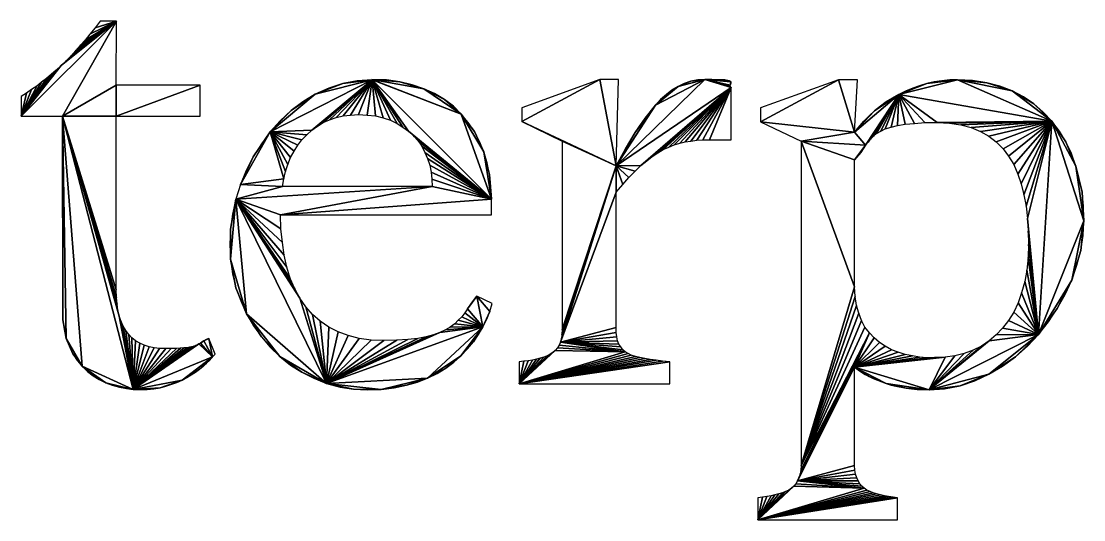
# Model space of a CAD drawing. Header units: millimetres. Extents: x 245 to 2830, y 44 to 1976.
# Drawn here: x 2603.7 to 2725.7, y 63.3 to 120.5 of the extents above; entities that cross this region are included whole.
import ezdxf

# ---------------------------------------------------------------- set-up
doc = ezdxf.new("R2010")
doc.units = ezdxf.units.MM
doc.layers.add('FloorPlan-page-1', color=7, linetype='Continuous')

msp = doc.modelspace()

# ---------------------------------------------------------------- linework, layer by layer
at = {"layer": 'FloorPlan-page-1', "color": 7, "true_color": 0x000000}
for points in [[(2614.65, 120.54, -0.05), (2608.3, 115.45, -0.05), (2603.73, 109.63, -0.05)], [(2614.65, 120.54, -0.05), (2603.73, 109.63, -0.05), (2608.46, 109.63, -0.05)], [(2614.65, 120.54, -0.05), (2608.85, 115.97, -0.05), (2608.3, 115.45, -0.05)], [(2614.65, 120.54, -0.05), (2608.46, 109.63, -0.05), (2614.61, 113.18, -0.05)], [(2614.65, 120.54, -0.05), (2609.41, 116.52, -0.05), (2608.85, 115.97, -0.05)], [(2614.65, 120.54, -0.05), (2609.96, 117.13, -0.05), (2609.41, 116.52, -0.05)], [(2614.65, 120.54, -0.05), (2610.51, 117.74, -0.05), (2609.96, 117.13, -0.05)], [(2614.65, 120.54, -0.05), (2611.06, 118.38, -0.05), (2610.51, 117.74, -0.05)], [(2614.65, 120.54, -0.05), (2611.62, 119.07, -0.05), (2611.06, 118.38, -0.05)], [(2614.65, 120.54, -0.05), (2612.21, 119.79, -0.05), (2611.62, 119.07, -0.05)], [(2614.65, 120.54, -0.05), (2612.8, 120.54, -0.05), (2612.21, 119.79, -0.05)], [(2608.3, 115.45, -0.05), (2607.75, 114.92, -0.05), (2603.73, 109.63, -0.05)], [(2607.75, 114.92, -0.05), (2607.2, 114.45, -0.05), (2603.73, 109.63, -0.05)], [(2607.2, 114.45, -0.05), (2606.61, 113.98, -0.05), (2603.73, 109.63, -0.05)], [(2606.61, 113.98, -0.05), (2606.05, 113.54, -0.05), (2603.73, 109.63, -0.05)], [(2606.05, 113.54, -0.05), (2605.5, 113.09, -0.05), (2603.73, 109.63, -0.05)], [(2644.04, 113.81, -0.05), (2637.49, 112.15, -0.05), (2632.32, 107.84, -0.05)], [(2644.04, 113.81, -0.05), (2632.32, 107.84, -0.05), (2637.1, 108.03, -0.05)], [(2644.04, 113.81, -0.05), (2637.1, 108.03, -0.05), (2637.73, 108.47, -0.05)], [(2644.04, 113.81, -0.05), (2640.65, 113.37, -0.05), (2637.49, 112.15, -0.05)], [(2644.04, 113.81, -0.05), (2637.73, 108.47, -0.05), (2638.4, 108.89, -0.05)], [(2644.04, 113.81, -0.05), (2638.4, 108.89, -0.05), (2639.11, 109.22, -0.05)], [(2644.04, 113.81, -0.05), (2639.11, 109.22, -0.05), (2639.9, 109.47, -0.05)], [(2644.04, 113.81, -0.05), (2639.9, 109.47, -0.05), (2640.69, 109.66, -0.05)], [(2644.04, 113.81, -0.05), (2642.3, 113.7, -0.05), (2640.65, 113.37, -0.05)], [(2644.04, 113.81, -0.05), (2640.69, 109.66, -0.05), (2641.55, 109.77, -0.05)], [(2644.04, 113.81, -0.05), (2641.55, 109.77, -0.05), (2642.46, 109.83, -0.05)], [(2644.04, 113.81, -0.05), (2642.46, 109.83, -0.05), (2643.45, 109.77, -0.05)], [(2644.04, 113.81, -0.05), (2643.45, 109.77, -0.05), (2644.4, 109.66, -0.05)], [(2647.2, 113.56, -0.05), (2645.66, 113.79, -0.05), (2644, 113.84, -0.05)], [(2649.96, 112.79, -0.05), (2647.2, 113.56, -0.05), (2644, 113.84, -0.05)], [(2654.26, 109.88, -0.05), (2649.96, 112.79, -0.05), (2644, 113.84, -0.05)], [(2654.26, 109.88, -0.05), (2644, 113.84, -0.05), (2644.04, 113.81, -0.05)], [(2657.73, 100.12, -0.05), (2654.26, 109.88, -0.05), (2644.04, 113.81, -0.05)], [(2644.04, 113.81, -0.05), (2644.4, 109.66, -0.05), (2645.3, 109.44, -0.05)], [(2644.04, 113.81, -0.05), (2645.3, 109.44, -0.05), (2646.13, 109.16, -0.05)], [(2644.04, 113.81, -0.05), (2646.13, 109.16, -0.05), (2646.88, 108.8, -0.05)], [(2644.04, 113.81, -0.05), (2646.88, 108.8, -0.05), (2647.55, 108.39, -0.05)], [(2644.04, 113.81, -0.05), (2647.55, 108.39, -0.05), (2648.18, 107.92, -0.05)], [(2657.73, 100.12, -0.05), (2644.04, 113.81, -0.05), (2648.18, 107.92, -0.05)], [(2649.96, 112.79, -0.05), (2648.62, 113.23, -0.05), (2647.2, 113.56, -0.05)], [(2670.15, 113.84, -0.05), (2661.2, 110.6, -0.05), (2661.2, 109.03, -0.05)], [(2672.05, 103.93, -0.05), (2670.15, 113.84, -0.05), (2661.2, 109.03, -0.05)], [(2672.05, 103.93, -0.05), (2672.32, 113.84, -0.05), (2670.15, 113.84, -0.05)], [(2682.22, 113.84, -0.05), (2676.54, 110.91, -0.05), (2672.05, 103.93, -0.05)], [(2685.26, 112.93, -0.05), (2682.22, 113.84, -0.05), (2672.05, 103.93, -0.05)], [(2682.22, 113.84, -0.05), (2679.15, 113.04, -0.05), (2676.54, 110.91, -0.05)], [(2682.22, 113.84, -0.05), (2680.61, 113.65, -0.05), (2679.15, 113.04, -0.05)], [(2680.61, 113.65, -0.05), (2679.86, 113.4, -0.05), (2679.15, 113.04, -0.05)], [(2682.22, 113.84, -0.05), (2681.4, 113.79, -0.05), (2680.61, 113.65, -0.05)], [(2683.64, 113.81, -0.05), (2683.01, 113.84, -0.05), (2682.22, 113.84, -0.05)], [(2684.51, 113.79, -0.05), (2683.64, 113.81, -0.05), (2682.22, 113.84, -0.05)], [(2685.22, 113.59, -0.05), (2684.51, 113.79, -0.05), (2682.22, 113.84, -0.05)], [(2685.14, 113.2, -0.05), (2685.22, 113.59, -0.05), (2682.22, 113.84, -0.05)], [(2685.14, 113.12, -0.05), (2685.14, 113.2, -0.05), (2682.22, 113.84, -0.05)], [(2685.18, 113.01, -0.05), (2685.14, 113.12, -0.05), (2682.22, 113.84, -0.05)], [(2685.26, 112.93, -0.05), (2685.18, 113.01, -0.05), (2682.22, 113.84, -0.05)], [(2684.51, 113.79, -0.05), (2684.16, 113.81, -0.05), (2683.64, 113.81, -0.05)], [(2685.02, 113.7, -0.05), (2684.83, 113.73, -0.05), (2684.51, 113.79, -0.05)], [(2685.22, 113.59, -0.05), (2685.02, 113.7, -0.05), (2684.51, 113.79, -0.05)], [(2685.22, 113.59, -0.05), (2685.14, 113.65, -0.05), (2685.02, 113.7, -0.05)], [(2685.14, 113.2, -0.05), (2685.18, 113.29, -0.05), (2685.22, 113.59, -0.05)], [(2685.18, 113.29, -0.05), (2685.22, 113.45, -0.05), (2685.22, 113.59, -0.05)], [(2685.22, 113.45, -0.05), (2685.22, 113.51, -0.05), (2685.22, 113.59, -0.05)], [(2697.57, 113.81, -0.05), (2688.61, 110.58, -0.05), (2688.61, 109, -0.05)], [(2699.42, 107.78, -0.05), (2697.57, 113.81, -0.05), (2688.61, 109, -0.05)], [(2699.42, 107.78, -0.05), (2699.74, 113.81, -0.05), (2697.57, 113.81, -0.05)], [(2711.22, 113.81, -0.05), (2707.71, 113.37, -0.05), (2704.51, 112.13, -0.05)], [(2722.06, 109.05, -0.05), (2711.22, 113.81, -0.05), (2704.51, 112.13, -0.05)], [(2711.22, 113.81, -0.05), (2709.44, 113.7, -0.05), (2707.71, 113.37, -0.05)], [(2709.44, 113.7, -0.05), (2708.57, 113.56, -0.05), (2707.71, 113.37, -0.05)], [(2711.22, 113.81, -0.05), (2710.35, 113.79, -0.05), (2709.44, 113.7, -0.05)], [(2714.61, 113.48, -0.05), (2712.95, 113.73, -0.05), (2711.22, 113.81, -0.05)], [(2717.53, 112.54, -0.05), (2714.61, 113.48, -0.05), (2711.22, 113.81, -0.05)], [(2722.06, 109.05, -0.05), (2717.53, 112.54, -0.05), (2711.22, 113.81, -0.05)], [(2717.53, 112.54, -0.05), (2716.11, 113.09, -0.05), (2714.61, 113.48, -0.05)], [(2605.5, 113.09, -0.05), (2604.91, 112.68, -0.05), (2603.73, 109.63, -0.05)], [(2604.91, 112.68, -0.05), (2604.32, 112.26, -0.05), (2603.73, 109.63, -0.05)], [(2604.32, 112.26, -0.05), (2603.73, 111.88, -0.05), (2603.73, 109.63, -0.05)], [(2608.46, 109.63, -0.05), (2614.61, 109.63, -0.05), (2614.61, 113.18, -0.05)], [(2614.61, 109.63, -0.05), (2624.28, 109.63, -0.05), (2624.28, 113.18, -0.05)], [(2614.61, 109.63, -0.05), (2624.28, 113.18, -0.05), (2614.61, 113.18, -0.05)], [(2640.65, 113.37, -0.05), (2639.03, 112.84, -0.05), (2637.49, 112.15, -0.05)], [(2652.32, 111.54, -0.05), (2651.18, 112.24, -0.05), (2649.96, 112.79, -0.05)], [(2654.26, 109.88, -0.05), (2652.32, 111.54, -0.05), (2649.96, 112.79, -0.05)], [(2674.89, 103.96, -0.05), (2685.26, 112.93, -0.05), (2672.05, 103.93, -0.05)], [(2674.89, 103.96, -0.05), (2675.56, 104.52, -0.05), (2685.26, 112.93, -0.05)], [(2675.56, 104.52, -0.05), (2676.19, 105.01, -0.05), (2685.26, 112.93, -0.05)], [(2676.19, 105.01, -0.05), (2676.82, 105.43, -0.05), (2685.26, 112.93, -0.05)], [(2679.15, 113.04, -0.05), (2677.81, 112.13, -0.05), (2676.54, 110.91, -0.05)], [(2676.82, 105.43, -0.05), (2677.45, 105.79, -0.05), (2685.26, 112.93, -0.05)], [(2677.45, 105.79, -0.05), (2678.08, 106.09, -0.05), (2685.26, 112.93, -0.05)], [(2679.15, 113.04, -0.05), (2678.44, 112.62, -0.05), (2677.81, 112.13, -0.05)], [(2678.08, 106.09, -0.05), (2678.71, 106.34, -0.05), (2685.26, 112.93, -0.05)], [(2678.71, 106.34, -0.05), (2679.34, 106.54, -0.05), (2685.26, 112.93, -0.05)], [(2679.34, 106.54, -0.05), (2679.98, 106.67, -0.05), (2685.26, 112.93, -0.05)], [(2679.98, 106.67, -0.05), (2680.61, 106.78, -0.05), (2685.26, 112.93, -0.05)], [(2680.61, 106.78, -0.05), (2681.32, 106.87, -0.05), (2685.26, 112.93, -0.05)], [(2681.32, 106.87, -0.05), (2681.99, 106.9, -0.05), (2685.26, 112.93, -0.05)], [(2681.99, 106.9, -0.05), (2682.74, 106.92, -0.05), (2685.26, 112.93, -0.05)], [(2682.74, 106.92, -0.05), (2685.26, 106.92, -0.05), (2685.26, 112.93, -0.05)], [(2685.18, 113.29, -0.05), (2685.22, 113.37, -0.05), (2685.22, 113.45, -0.05)], [(2707.71, 113.37, -0.05), (2706.09, 112.84, -0.05), (2704.51, 112.13, -0.05)], [(2706.09, 112.84, -0.05), (2705.26, 112.51, -0.05), (2704.51, 112.13, -0.05)], [(2707.71, 113.37, -0.05), (2706.88, 113.12, -0.05), (2706.09, 112.84, -0.05)], [(2720.01, 111.05, -0.05), (2718.83, 111.85, -0.05), (2717.53, 112.54, -0.05)], [(2722.06, 109.05, -0.05), (2720.01, 111.05, -0.05), (2717.53, 112.54, -0.05)], [(2637.49, 112.15, -0.05), (2634.73, 110.27, -0.05), (2632.32, 107.84, -0.05)], [(2637.49, 112.15, -0.05), (2636.07, 111.3, -0.05), (2634.73, 110.27, -0.05)], [(2654.26, 109.88, -0.05), (2653.35, 110.77, -0.05), (2652.32, 111.54, -0.05)], [(2677.81, 112.13, -0.05), (2677.14, 111.54, -0.05), (2676.54, 110.91, -0.05)], [(2704.51, 112.13, -0.05), (2701.71, 110.24, -0.05), (2699.42, 107.78, -0.05)], [(2704.51, 112.13, -0.05), (2699.42, 107.78, -0.05), (2700.68, 106.29, -0.05)], [(2704.51, 112.13, -0.05), (2700.68, 106.29, -0.05), (2700.96, 106.65, -0.05)], [(2704.51, 112.13, -0.05), (2700.96, 106.65, -0.05), (2701.24, 107.01, -0.05)], [(2704.51, 112.13, -0.05), (2701.24, 107.01, -0.05), (2701.59, 107.34, -0.05)], [(2704.51, 112.13, -0.05), (2701.59, 107.34, -0.05), (2701.95, 107.64, -0.05)], [(2704.51, 112.13, -0.05), (2703.05, 111.27, -0.05), (2701.71, 110.24, -0.05)], [(2703.05, 111.27, -0.05), (2702.38, 110.77, -0.05), (2701.71, 110.24, -0.05)], [(2704.51, 112.13, -0.05), (2701.95, 107.64, -0.05), (2702.42, 107.92, -0.05)], [(2704.51, 112.13, -0.05), (2702.42, 107.92, -0.05), (2702.93, 108.17, -0.05)], [(2704.51, 112.13, -0.05), (2702.93, 108.17, -0.05), (2703.6, 108.39, -0.05)], [(2704.51, 112.13, -0.05), (2703.76, 111.71, -0.05), (2703.05, 111.27, -0.05)], [(2704.51, 112.13, -0.05), (2703.6, 108.39, -0.05), (2704.35, 108.56, -0.05)], [(2704.51, 112.13, -0.05), (2704.35, 108.56, -0.05), (2705.22, 108.72, -0.05)], [(2704.51, 112.13, -0.05), (2705.22, 108.72, -0.05), (2706.29, 108.8, -0.05)], [(2704.51, 112.13, -0.05), (2706.29, 108.8, -0.05), (2707.47, 108.89, -0.05)], [(2704.51, 112.13, -0.05), (2707.47, 108.89, -0.05), (2708.89, 108.92, -0.05)], [(2722.06, 109.05, -0.05), (2704.51, 112.13, -0.05), (2708.89, 108.92, -0.05)], [(2722.06, 109.05, -0.05), (2721.08, 110.11, -0.05), (2720.01, 111.05, -0.05)], [(2634.73, 110.27, -0.05), (2633.47, 109.11, -0.05), (2632.32, 107.84, -0.05)], [(2655.76, 107.86, -0.05), (2655.05, 108.92, -0.05), (2654.26, 109.88, -0.05)], [(2656.86, 105.54, -0.05), (2655.76, 107.86, -0.05), (2654.26, 109.88, -0.05)], [(2657.73, 100.12, -0.05), (2656.86, 105.54, -0.05), (2654.26, 109.88, -0.05)], [(2676.54, 110.91, -0.05), (2674.22, 107.75, -0.05), (2672.05, 103.93, -0.05)], [(2676.54, 110.91, -0.05), (2675.36, 109.41, -0.05), (2674.22, 107.75, -0.05)], [(2676.54, 110.91, -0.05), (2675.95, 110.19, -0.05), (2675.36, 109.41, -0.05)], [(2701.71, 110.24, -0.05), (2700.49, 109.08, -0.05), (2699.42, 107.78, -0.05)], [(2701.71, 110.24, -0.05), (2701.08, 109.66, -0.05), (2700.49, 109.08, -0.05)], [(2608.46, 109.63, -0.05), (2608.46, 87.42, -0.05), (2608.5, 86.23, -0.05)], [(2608.46, 109.63, -0.05), (2608.5, 86.23, -0.05), (2608.89, 84.1, -0.05)], [(2608.46, 109.63, -0.05), (2608.89, 84.1, -0.05), (2610.71, 80.91, -0.05)], [(2608.46, 109.63, -0.05), (2610.71, 80.91, -0.05), (2616.59, 78.26, -0.05)], [(2608.46, 109.63, -0.05), (2616.59, 78.26, -0.05), (2614.97, 86.67, -0.05)], [(2608.46, 109.63, -0.05), (2614.97, 86.67, -0.05), (2614.81, 87.33, -0.05)], [(2608.46, 109.63, -0.05), (2614.81, 87.33, -0.05), (2614.73, 88.05, -0.05)], [(2608.46, 109.63, -0.05), (2614.73, 88.05, -0.05), (2614.65, 88.83, -0.05)], [(2608.46, 109.63, -0.05), (2614.65, 88.83, -0.05), (2614.61, 89.68, -0.05)], [(2608.46, 109.63, -0.05), (2614.61, 89.68, -0.05), (2614.61, 109.63, -0.05)], [(2672.05, 103.93, -0.05), (2661.2, 109.03, -0.05), (2665.85, 106.78, -0.05)], [(2675.36, 109.41, -0.05), (2674.77, 108.61, -0.05), (2674.22, 107.75, -0.05)], [(2699.42, 107.78, -0.05), (2688.61, 109, -0.05), (2693.27, 106.76, -0.05)], [(2700.49, 109.08, -0.05), (2699.93, 108.45, -0.05), (2699.42, 107.78, -0.05)], [(2722.06, 109.05, -0.05), (2708.89, 108.92, -0.05), (2710.31, 108.83, -0.05)], [(2722.06, 109.05, -0.05), (2710.31, 108.83, -0.05), (2711.61, 108.64, -0.05)], [(2722.06, 109.05, -0.05), (2711.61, 108.64, -0.05), (2712.79, 108.33, -0.05)], [(2722.06, 109.05, -0.05), (2712.79, 108.33, -0.05), (2713.86, 107.89, -0.05)], [(2722.06, 109.05, -0.05), (2713.86, 107.89, -0.05), (2714.85, 107.34, -0.05)], [(2722.06, 109.05, -0.05), (2714.85, 107.34, -0.05), (2715.67, 106.67, -0.05)], [(2722.06, 109.05, -0.05), (2715.67, 106.67, -0.05), (2716.46, 105.9, -0.05)], [(2722.06, 109.05, -0.05), (2716.46, 105.9, -0.05), (2717.09, 105.04, -0.05)], [(2722.06, 109.05, -0.05), (2717.09, 105.04, -0.05), (2717.69, 104.07, -0.05)], [(2722.06, 109.05, -0.05), (2717.69, 104.07, -0.05), (2718.16, 102.99, -0.05)], [(2722.06, 109.05, -0.05), (2718.16, 102.99, -0.05), (2718.55, 101.86, -0.05)], [(2722.06, 109.05, -0.05), (2718.55, 101.86, -0.05), (2718.87, 100.61, -0.05)], [(2722.06, 109.05, -0.05), (2718.87, 100.61, -0.05), (2719.11, 99.31, -0.05)], [(2722.06, 109.05, -0.05), (2719.11, 99.31, -0.05), (2719.26, 97.9, -0.05)], [(2720.53, 84.57, -0.05), (2722.06, 109.05, -0.05), (2719.26, 97.9, -0.05)], [(2720.53, 84.57, -0.05), (2725.73, 97.63, -0.05), (2722.06, 109.05, -0.05)], [(2723.68, 106.67, -0.05), (2722.93, 107.92, -0.05), (2722.06, 109.05, -0.05)], [(2724.83, 103.91, -0.05), (2723.68, 106.67, -0.05), (2722.06, 109.05, -0.05)], [(2725.73, 97.63, -0.05), (2724.83, 103.91, -0.05), (2722.06, 109.05, -0.05)], [(2632.32, 107.84, -0.05), (2630.35, 104.96, -0.05), (2628.89, 101.78, -0.05)], [(2632.32, 107.84, -0.05), (2628.89, 101.78, -0.05), (2633.86, 102.44, -0.05)], [(2632.32, 107.84, -0.05), (2631.3, 106.45, -0.05), (2630.35, 104.96, -0.05)], [(2632.32, 107.84, -0.05), (2636.51, 107.5, -0.05), (2637.1, 108.03, -0.05)], [(2632.32, 107.84, -0.05), (2633.86, 102.44, -0.05), (2634.06, 103.3, -0.05)], [(2632.32, 107.84, -0.05), (2634.06, 103.3, -0.05), (2634.34, 104.1, -0.05)], [(2632.32, 107.84, -0.05), (2634.34, 104.1, -0.05), (2634.65, 104.88, -0.05)], [(2632.32, 107.84, -0.05), (2634.65, 104.88, -0.05), (2635.05, 105.62, -0.05)], [(2632.32, 107.84, -0.05), (2635.05, 105.62, -0.05), (2635.48, 106.29, -0.05)], [(2632.32, 107.84, -0.05), (2635.48, 106.29, -0.05), (2635.95, 106.92, -0.05)], [(2632.32, 107.84, -0.05), (2635.95, 106.92, -0.05), (2636.51, 107.5, -0.05)], [(2657.73, 100.12, -0.05), (2648.18, 107.92, -0.05), (2648.77, 107.39, -0.05)], [(2657.73, 100.12, -0.05), (2648.77, 107.39, -0.05), (2649.29, 106.81, -0.05)], [(2656.86, 105.54, -0.05), (2656.35, 106.73, -0.05), (2655.76, 107.86, -0.05)], [(2674.22, 107.75, -0.05), (2673.11, 105.9, -0.05), (2672.05, 103.93, -0.05)], [(2674.22, 107.75, -0.05), (2673.66, 106.84, -0.05), (2673.11, 105.9, -0.05)], [(2699.42, 107.78, -0.05), (2693.27, 106.76, -0.05), (2700.68, 106.29, -0.05)], [(2657.73, 100.12, -0.05), (2649.29, 106.81, -0.05), (2649.72, 106.18, -0.05)], [(2657.73, 100.12, -0.05), (2649.72, 106.18, -0.05), (2650.08, 105.48, -0.05)], [(2672.05, 103.93, -0.05), (2665.85, 106.78, -0.05), (2665.85, 85.12, -0.05)], [(2693.27, 106.76, -0.05), (2693.27, 69.51, -0.05), (2699.42, 90.04, -0.05)], [(2693.27, 106.76, -0.05), (2699.42, 90.04, -0.05), (2699.42, 104.63, -0.05)], [(2693.27, 106.76, -0.05), (2699.42, 104.63, -0.05), (2700.68, 106.29, -0.05)], [(2699.42, 104.63, -0.05), (2700.13, 105.48, -0.05), (2700.68, 106.29, -0.05)], [(2700.13, 105.48, -0.05), (2700.41, 105.9, -0.05), (2700.68, 106.29, -0.05)], [(2724.83, 103.91, -0.05), (2724.31, 105.35, -0.05), (2723.68, 106.67, -0.05)], [(2630.35, 104.96, -0.05), (2629.56, 103.41, -0.05), (2628.89, 101.78, -0.05)], [(2657.73, 100.12, -0.05), (2650.08, 105.48, -0.05), (2650.39, 104.76, -0.05)], [(2657.49, 102.94, -0.05), (2657.21, 104.27, -0.05), (2656.86, 105.54, -0.05)], [(2657.73, 100.12, -0.05), (2657.49, 102.94, -0.05), (2656.86, 105.54, -0.05)], [(2673.11, 105.9, -0.05), (2672.6, 104.93, -0.05), (2672.05, 103.93, -0.05)], [(2699.42, 104.63, -0.05), (2699.78, 105.07, -0.05), (2700.13, 105.48, -0.05)], [(2657.73, 100.12, -0.05), (2650.39, 104.76, -0.05), (2650.63, 103.99, -0.05)], [(2657.73, 100.12, -0.05), (2650.63, 103.99, -0.05), (2650.79, 103.22, -0.05)], [(2672.05, 103.93, -0.05), (2665.77, 84.1, -0.05), (2665.66, 83.68, -0.05)], [(2672.05, 100.89, -0.05), (2672.05, 103.93, -0.05), (2665.66, 83.68, -0.05)], [(2672.05, 103.93, -0.05), (2665.81, 84.57, -0.05), (2665.77, 84.1, -0.05)], [(2672.05, 103.93, -0.05), (2665.85, 85.12, -0.05), (2665.81, 84.57, -0.05)], [(2674.22, 103.33, -0.05), (2674.89, 103.96, -0.05), (2672.05, 103.93, -0.05)], [(2673.51, 102.61, -0.05), (2674.22, 103.33, -0.05), (2672.05, 103.93, -0.05)], [(2672.8, 101.8, -0.05), (2673.51, 102.61, -0.05), (2672.05, 103.93, -0.05)], [(2672.05, 100.89, -0.05), (2672.8, 101.8, -0.05), (2672.05, 103.93, -0.05)], [(2725.54, 100.89, -0.05), (2725.22, 102.44, -0.05), (2724.83, 103.91, -0.05)], [(2725.73, 97.63, -0.05), (2725.54, 100.89, -0.05), (2724.83, 103.91, -0.05)], [(2657.73, 100.12, -0.05), (2650.79, 103.22, -0.05), (2650.86, 102.39, -0.05)], [(2657.73, 100.12, -0.05), (2657.65, 101.56, -0.05), (2657.49, 102.94, -0.05)], [(2628.89, 101.78, -0.05), (2628.38, 100.09, -0.05), (2633.71, 101.56, -0.05)], [(2650.9, 101.56, -0.05), (2633.71, 101.56, -0.05), (2628.38, 100.09, -0.05)], [(2650.9, 101.56, -0.05), (2628.38, 100.09, -0.05), (2633.51, 98.32, -0.05)], [(2628.89, 101.78, -0.05), (2633.71, 101.56, -0.05), (2633.86, 102.44, -0.05)], [(2650.9, 101.56, -0.05), (2633.51, 98.32, -0.05), (2657.73, 100.12, -0.05)], [(2657.73, 100.12, -0.05), (2650.86, 102.39, -0.05), (2650.9, 101.56, -0.05)], [(2628.38, 100.09, -0.05), (2627.99, 98.37, -0.05), (2627.75, 96.66, -0.05)], [(2628.38, 100.09, -0.05), (2627.75, 96.66, -0.05), (2627.75, 93.2, -0.05)], [(2628.38, 100.09, -0.05), (2627.75, 93.2, -0.05), (2629.6, 86.95, -0.05)], [(2628.38, 100.09, -0.05), (2629.6, 86.95, -0.05), (2638.79, 78.95, -0.05)], [(2628.38, 100.09, -0.05), (2638.79, 78.95, -0.05), (2635.72, 88.72, -0.05)], [(2628.38, 100.09, -0.05), (2635.72, 88.72, -0.05), (2635.13, 89.82, -0.05)], [(2628.38, 100.09, -0.05), (2635.13, 89.82, -0.05), (2634.61, 91.01, -0.05)], [(2628.38, 100.09, -0.05), (2634.61, 91.01, -0.05), (2634.22, 92.29, -0.05)], [(2628.38, 100.09, -0.05), (2634.22, 92.29, -0.05), (2633.9, 93.67, -0.05)], [(2628.38, 100.09, -0.05), (2633.9, 93.67, -0.05), (2633.71, 95.14, -0.05)], [(2628.38, 100.09, -0.05), (2633.71, 95.14, -0.05), (2633.55, 96.69, -0.05)], [(2628.38, 100.09, -0.05), (2633.55, 96.69, -0.05), (2633.51, 98.32, -0.05)], [(2633.51, 98.32, -0.05), (2657.73, 98.32, -0.05), (2657.73, 100.12, -0.05)], [(2672.05, 85.37, -0.05), (2672.05, 100.89, -0.05), (2665.66, 83.68, -0.05)], [(2725.73, 97.63, -0.05), (2725.69, 99.29, -0.05), (2725.54, 100.89, -0.05)], [(2720.53, 84.57, -0.05), (2719.26, 97.9, -0.05), (2719.34, 96.44, -0.05)], [(2720.53, 84.57, -0.05), (2724.35, 90.82, -0.05), (2725.73, 97.63, -0.05)], [(2724.35, 90.82, -0.05), (2725.38, 94.22, -0.05), (2725.73, 97.63, -0.05)], [(2725.38, 94.22, -0.05), (2725.65, 95.94, -0.05), (2725.73, 97.63, -0.05)], [(2627.75, 96.66, -0.05), (2627.67, 94.91, -0.05), (2627.75, 93.2, -0.05)], [(2720.53, 84.57, -0.05), (2719.34, 96.44, -0.05), (2719.38, 94.91, -0.05)], [(2720.53, 84.57, -0.05), (2719.38, 94.91, -0.05), (2719.34, 93.39, -0.05)], [(2724.35, 90.82, -0.05), (2724.94, 92.51, -0.05), (2725.38, 94.22, -0.05)], [(2627.75, 93.2, -0.05), (2627.99, 91.54, -0.05), (2628.38, 89.93, -0.05)], [(2627.75, 93.2, -0.05), (2628.38, 89.93, -0.05), (2629.6, 86.95, -0.05)], [(2720.53, 84.57, -0.05), (2719.34, 93.39, -0.05), (2719.18, 91.95, -0.05)], [(2720.53, 84.57, -0.05), (2719.18, 91.95, -0.05), (2718.95, 90.63, -0.05)], [(2720.53, 84.57, -0.05), (2718.95, 90.63, -0.05), (2718.59, 89.35, -0.05)], [(2720.53, 84.57, -0.05), (2722.69, 87.55, -0.05), (2724.35, 90.82, -0.05)], [(2722.69, 87.55, -0.05), (2723.6, 89.16, -0.05), (2724.35, 90.82, -0.05)], [(2628.38, 89.93, -0.05), (2628.93, 88.41, -0.05), (2629.6, 86.95, -0.05)], [(2699.5, 88.94, -0.05), (2699.42, 90.04, -0.05), (2693.27, 69.51, -0.05)], [(2720.53, 84.57, -0.05), (2718.59, 89.35, -0.05), (2718.2, 88.19, -0.05)], [(2638.79, 78.95, -0.05), (2636.39, 87.75, -0.05), (2635.72, 88.72, -0.05)], [(2656.03, 88.97, -0.05), (2655.32, 88, -0.05), (2654.97, 87.5, -0.05)], [(2656.74, 85.45, -0.05), (2656.03, 88.97, -0.05), (2654.97, 87.5, -0.05)], [(2656.03, 88.97, -0.05), (2655.64, 88.47, -0.05), (2655.32, 88, -0.05)], [(2657.53, 87.22, -0.05), (2657.81, 88.11, -0.05), (2656.03, 88.97, -0.05)], [(2656.74, 85.45, -0.05), (2657.53, 87.22, -0.05), (2656.03, 88.97, -0.05)], [(2699.62, 87.91, -0.05), (2699.5, 88.94, -0.05), (2693.27, 69.51, -0.05)], [(2699.9, 87, -0.05), (2699.62, 87.91, -0.05), (2693.27, 69.51, -0.05)], [(2720.53, 84.57, -0.05), (2718.2, 88.19, -0.05), (2717.69, 87.14, -0.05)], [(2616.59, 78.26, -0.05), (2615.21, 86.06, -0.05), (2614.97, 86.67, -0.05)], [(2629.6, 86.95, -0.05), (2630.39, 85.56, -0.05), (2631.3, 84.29, -0.05)], [(2629.6, 86.95, -0.05), (2631.3, 84.29, -0.05), (2633.43, 82.02, -0.05)], [(2629.6, 86.95, -0.05), (2633.43, 82.02, -0.05), (2638.79, 78.95, -0.05)], [(2638.79, 78.95, -0.05), (2637.18, 86.86, -0.05), (2636.39, 87.75, -0.05)], [(2638.79, 78.95, -0.05), (2638.04, 86.09, -0.05), (2637.18, 86.86, -0.05)], [(2656.74, 85.45, -0.05), (2654.65, 87.06, -0.05), (2654.3, 86.61, -0.05)], [(2656.74, 85.45, -0.05), (2654.97, 87.5, -0.05), (2654.65, 87.06, -0.05)], [(2656.74, 85.45, -0.05), (2657.18, 86.34, -0.05), (2657.53, 87.22, -0.05)], [(2700.21, 86.17, -0.05), (2699.9, 87, -0.05), (2693.27, 69.51, -0.05)], [(2720.53, 84.57, -0.05), (2717.69, 87.14, -0.05), (2717.09, 86.17, -0.05)], [(2720.53, 84.57, -0.05), (2721.67, 86.03, -0.05), (2722.69, 87.55, -0.05)], [(2608.5, 86.23, -0.05), (2608.66, 85.12, -0.05), (2608.89, 84.1, -0.05)], [(2616.59, 78.26, -0.05), (2615.44, 85.51, -0.05), (2615.21, 86.06, -0.05)], [(2616.59, 78.26, -0.05), (2615.72, 85.01, -0.05), (2615.44, 85.51, -0.05)], [(2638.79, 78.95, -0.05), (2639.03, 85.42, -0.05), (2638.04, 86.09, -0.05)], [(2638.79, 78.95, -0.05), (2650.39, 79.56, -0.05), (2656.74, 85.45, -0.05)], [(2638.79, 78.95, -0.05), (2656.74, 85.45, -0.05), (2651.81, 84.79, -0.05)], [(2638.79, 78.95, -0.05), (2640.1, 84.87, -0.05), (2639.03, 85.42, -0.05)], [(2650.39, 79.56, -0.05), (2654.22, 82.1, -0.05), (2656.74, 85.45, -0.05)], [(2656.74, 85.45, -0.05), (2652.44, 85.09, -0.05), (2651.81, 84.79, -0.05)], [(2656.74, 85.45, -0.05), (2652.99, 85.42, -0.05), (2652.44, 85.09, -0.05)], [(2656.74, 85.45, -0.05), (2653.51, 85.78, -0.05), (2652.99, 85.42, -0.05)], [(2656.74, 85.45, -0.05), (2653.9, 86.2, -0.05), (2653.51, 85.78, -0.05)], [(2656.74, 85.45, -0.05), (2654.3, 86.61, -0.05), (2653.9, 86.2, -0.05)], [(2654.22, 82.1, -0.05), (2655.64, 83.71, -0.05), (2656.74, 85.45, -0.05)], [(2655.64, 83.71, -0.05), (2656.23, 84.57, -0.05), (2656.74, 85.45, -0.05)], [(2700.61, 85.42, -0.05), (2700.21, 86.17, -0.05), (2693.27, 69.51, -0.05)], [(2701.12, 84.76, -0.05), (2700.61, 85.42, -0.05), (2693.27, 69.51, -0.05)], [(2720.53, 84.57, -0.05), (2717.09, 86.17, -0.05), (2716.42, 85.28, -0.05)], [(2616.59, 78.26, -0.05), (2616.07, 84.57, -0.05), (2615.72, 85.01, -0.05)], [(2616.59, 78.26, -0.05), (2616.43, 84.18, -0.05), (2616.07, 84.57, -0.05)], [(2631.3, 84.29, -0.05), (2632.32, 83.1, -0.05), (2633.43, 82.02, -0.05)], [(2638.79, 78.95, -0.05), (2641.28, 84.43, -0.05), (2640.1, 84.87, -0.05)], [(2638.79, 78.95, -0.05), (2651.81, 84.79, -0.05), (2651.06, 84.51, -0.05)], [(2638.79, 78.95, -0.05), (2651.06, 84.51, -0.05), (2650.23, 84.29, -0.05)], [(2638.79, 78.95, -0.05), (2642.54, 84.12, -0.05), (2641.28, 84.43, -0.05)], [(2638.79, 78.95, -0.05), (2650.23, 84.29, -0.05), (2649.25, 84.1, -0.05)], [(2665.66, 83.68, -0.05), (2672.05, 84.79, -0.05), (2672.05, 85.37, -0.05)], [(2665.66, 83.68, -0.05), (2672.13, 84.29, -0.05), (2672.05, 84.79, -0.05)], [(2665.66, 83.68, -0.05), (2672.2, 83.85, -0.05), (2672.13, 84.29, -0.05)], [(2701.12, 84.76, -0.05), (2693.03, 68.1, -0.05), (2692.87, 67.74, -0.05)], [(2701.12, 84.76, -0.05), (2692.87, 67.74, -0.05), (2699.42, 80.8, -0.05)], [(2701.12, 84.76, -0.05), (2693.15, 68.52, -0.05), (2693.03, 68.1, -0.05)], [(2701.12, 84.76, -0.05), (2693.23, 68.99, -0.05), (2693.15, 68.52, -0.05)], [(2701.12, 84.76, -0.05), (2693.27, 69.51, -0.05), (2693.23, 68.99, -0.05)], [(2701.67, 84.18, -0.05), (2701.12, 84.76, -0.05), (2699.42, 80.8, -0.05)], [(2707.98, 78.2, -0.05), (2714.85, 80, -0.05), (2720.53, 84.57, -0.05)], [(2714.88, 83.82, -0.05), (2707.98, 78.2, -0.05), (2720.53, 84.57, -0.05)], [(2714.85, 80, -0.05), (2717.88, 81.99, -0.05), (2720.53, 84.57, -0.05)], [(2715.67, 84.51, -0.05), (2714.88, 83.82, -0.05), (2720.53, 84.57, -0.05)], [(2716.42, 85.28, -0.05), (2715.67, 84.51, -0.05), (2720.53, 84.57, -0.05)], [(2717.88, 81.99, -0.05), (2719.26, 83.21, -0.05), (2720.53, 84.57, -0.05)], [(2608.89, 84.1, -0.05), (2609.25, 83.18, -0.05), (2609.64, 82.35, -0.05)], [(2608.89, 84.1, -0.05), (2609.64, 82.35, -0.05), (2610.71, 80.91, -0.05)], [(2616.59, 78.26, -0.05), (2616.86, 83.85, -0.05), (2616.43, 84.18, -0.05)], [(2616.59, 78.26, -0.05), (2617.34, 83.57, -0.05), (2616.86, 83.85, -0.05)], [(2616.59, 78.26, -0.05), (2617.85, 83.35, -0.05), (2617.34, 83.57, -0.05)], [(2616.59, 78.26, -0.05), (2625.7, 81.99, -0.05), (2624.12, 83.49, -0.05)], [(2616.59, 78.26, -0.05), (2624.12, 83.49, -0.05), (2623.96, 83.38, -0.05)], [(2616.59, 78.26, -0.05), (2623.96, 83.38, -0.05), (2623.76, 83.29, -0.05)], [(2616.59, 78.26, -0.05), (2618.4, 83.15, -0.05), (2617.85, 83.35, -0.05)], [(2616.59, 78.26, -0.05), (2623.76, 83.29, -0.05), (2623.57, 83.21, -0.05)], [(2616.59, 78.26, -0.05), (2623.57, 83.21, -0.05), (2623.33, 83.15, -0.05)], [(2616.59, 78.26, -0.05), (2623.33, 83.15, -0.05), (2623.09, 83.1, -0.05)], [(2616.59, 78.26, -0.05), (2618.99, 83.04, -0.05), (2618.4, 83.15, -0.05)], [(2616.59, 78.26, -0.05), (2623.09, 83.1, -0.05), (2622.78, 83.04, -0.05)], [(2616.59, 78.26, -0.05), (2622.78, 83.04, -0.05), (2622.42, 83.02, -0.05)], [(2616.59, 78.26, -0.05), (2619.62, 82.96, -0.05), (2618.99, 83.04, -0.05)], [(2616.59, 78.26, -0.05), (2622.42, 83.02, -0.05), (2622.03, 82.99, -0.05)], [(2616.59, 78.26, -0.05), (2622.03, 82.99, -0.05), (2621.56, 82.96, -0.05)], [(2625.7, 81.99, -0.05), (2624.32, 83.57, -0.05), (2624.12, 83.49, -0.05)], [(2624.71, 83.82, -0.05), (2624.51, 83.71, -0.05), (2624.32, 83.57, -0.05)], [(2625.7, 81.99, -0.05), (2624.71, 83.82, -0.05), (2624.32, 83.57, -0.05)], [(2625.26, 84.12, -0.05), (2624.95, 83.98, -0.05), (2624.71, 83.82, -0.05)], [(2625.7, 81.99, -0.05), (2625.26, 84.12, -0.05), (2624.71, 83.82, -0.05)], [(2625.7, 81.99, -0.05), (2626.01, 82.32, -0.05), (2625.26, 84.12, -0.05)], [(2638.79, 78.95, -0.05), (2643.92, 83.93, -0.05), (2642.54, 84.12, -0.05)], [(2638.79, 78.95, -0.05), (2649.25, 84.1, -0.05), (2648.1, 83.98, -0.05)], [(2638.79, 78.95, -0.05), (2648.1, 83.98, -0.05), (2646.84, 83.9, -0.05)], [(2638.79, 78.95, -0.05), (2645.38, 83.87, -0.05), (2643.92, 83.93, -0.05)], [(2638.79, 78.95, -0.05), (2646.84, 83.9, -0.05), (2645.38, 83.87, -0.05)], [(2654.22, 82.1, -0.05), (2654.97, 82.91, -0.05), (2655.64, 83.71, -0.05)], [(2665.3, 83.02, -0.05), (2665.03, 82.74, -0.05), (2673.07, 82.57, -0.05)], [(2665.5, 83.32, -0.05), (2665.3, 83.02, -0.05), (2673.07, 82.57, -0.05)], [(2665.66, 83.68, -0.05), (2665.5, 83.32, -0.05), (2673.07, 82.57, -0.05)], [(2665.66, 83.68, -0.05), (2672.36, 83.46, -0.05), (2672.2, 83.85, -0.05)], [(2665.66, 83.68, -0.05), (2673.07, 82.57, -0.05), (2672.8, 82.82, -0.05)], [(2665.66, 83.68, -0.05), (2672.8, 82.82, -0.05), (2672.56, 83.13, -0.05)], [(2665.66, 83.68, -0.05), (2672.56, 83.13, -0.05), (2672.36, 83.46, -0.05)], [(2702.26, 83.65, -0.05), (2701.67, 84.18, -0.05), (2699.42, 80.8, -0.05)], [(2702.93, 83.21, -0.05), (2702.26, 83.65, -0.05), (2699.42, 80.8, -0.05)], [(2703.64, 82.82, -0.05), (2702.93, 83.21, -0.05), (2699.42, 80.8, -0.05)], [(2714.88, 83.82, -0.05), (2713.98, 83.24, -0.05), (2707.98, 78.2, -0.05)], [(2713.98, 83.24, -0.05), (2713.03, 82.77, -0.05), (2707.98, 78.2, -0.05)], [(2609.64, 82.35, -0.05), (2610.16, 81.58, -0.05), (2610.71, 80.91, -0.05)], [(2616.59, 78.26, -0.05), (2621.56, 82.96, -0.05), (2620.96, 82.96, -0.05)], [(2616.59, 78.26, -0.05), (2620.96, 82.96, -0.05), (2620.33, 82.96, -0.05)], [(2616.59, 78.26, -0.05), (2620.33, 82.96, -0.05), (2619.62, 82.96, -0.05)], [(2616.59, 78.26, -0.05), (2622.19, 79.31, -0.05), (2625.7, 81.99, -0.05)], [(2622.19, 79.31, -0.05), (2624.2, 80.58, -0.05), (2625.7, 81.99, -0.05)], [(2624.2, 80.58, -0.05), (2624.99, 81.27, -0.05), (2625.7, 81.99, -0.05)], [(2624.99, 81.27, -0.05), (2625.38, 81.63, -0.05), (2625.7, 81.99, -0.05)], [(2633.43, 82.02, -0.05), (2634.65, 81.05, -0.05), (2635.95, 80.22, -0.05)], [(2633.43, 82.02, -0.05), (2635.95, 80.22, -0.05), (2638.79, 78.95, -0.05)], [(2650.39, 79.56, -0.05), (2652.48, 80.69, -0.05), (2654.22, 82.1, -0.05)], [(2652.48, 80.69, -0.05), (2653.39, 81.38, -0.05), (2654.22, 82.1, -0.05)], [(2665.03, 82.74, -0.05), (2664.75, 82.49, -0.05), (2660.92, 78.89, -0.05)], [(2665.03, 82.74, -0.05), (2660.92, 78.89, -0.05), (2673.07, 82.57, -0.05)], [(2660.92, 78.89, -0.05), (2673.43, 82.38, -0.05), (2673.07, 82.57, -0.05)], [(2664.75, 82.49, -0.05), (2664.47, 82.3, -0.05), (2660.92, 78.89, -0.05)], [(2660.92, 78.89, -0.05), (2673.78, 82.19, -0.05), (2673.43, 82.38, -0.05)], [(2664.47, 82.3, -0.05), (2664.12, 82.1, -0.05), (2660.92, 78.89, -0.05)], [(2660.92, 78.89, -0.05), (2674.26, 82.05, -0.05), (2673.78, 82.19, -0.05)], [(2664.12, 82.1, -0.05), (2663.72, 81.96, -0.05), (2660.92, 78.89, -0.05)], [(2660.92, 78.89, -0.05), (2674.77, 81.91, -0.05), (2674.26, 82.05, -0.05)], [(2663.72, 81.96, -0.05), (2663.33, 81.85, -0.05), (2660.92, 78.89, -0.05)], [(2660.92, 78.89, -0.05), (2675.32, 81.8, -0.05), (2674.77, 81.91, -0.05)], [(2663.33, 81.85, -0.05), (2662.9, 81.74, -0.05), (2660.92, 78.89, -0.05)], [(2660.92, 78.89, -0.05), (2675.95, 81.69, -0.05), (2675.32, 81.8, -0.05)], [(2704.43, 82.52, -0.05), (2703.64, 82.82, -0.05), (2699.42, 80.8, -0.05)], [(2705.22, 82.27, -0.05), (2704.43, 82.52, -0.05), (2699.42, 80.8, -0.05)], [(2706.05, 82.1, -0.05), (2705.22, 82.27, -0.05), (2699.42, 80.8, -0.05)], [(2706.88, 81.96, -0.05), (2706.05, 82.1, -0.05), (2699.42, 80.8, -0.05)], [(2707.74, 81.88, -0.05), (2706.88, 81.96, -0.05), (2699.42, 80.8, -0.05)], [(2709.8, 81.96, -0.05), (2708.61, 81.88, -0.05), (2699.42, 80.8, -0.05)], [(2709.8, 81.96, -0.05), (2699.42, 80.8, -0.05), (2707.98, 78.2, -0.05)], [(2708.61, 81.88, -0.05), (2707.74, 81.88, -0.05), (2699.42, 80.8, -0.05)], [(2713.03, 82.77, -0.05), (2712.01, 82.38, -0.05), (2707.98, 78.2, -0.05)], [(2712.01, 82.38, -0.05), (2710.94, 82.13, -0.05), (2707.98, 78.2, -0.05)], [(2710.94, 82.13, -0.05), (2709.8, 81.96, -0.05), (2707.98, 78.2, -0.05)], [(2709.8, 81.96, -0.05), (2708.61, 81.91, -0.05), (2708.61, 81.88, -0.05)], [(2714.85, 80, -0.05), (2716.42, 80.91, -0.05), (2717.88, 81.99, -0.05)], [(2610.71, 80.91, -0.05), (2611.34, 80.33, -0.05), (2611.97, 79.83, -0.05)], [(2610.71, 80.91, -0.05), (2611.97, 79.83, -0.05), (2613.43, 79.03, -0.05)], [(2610.71, 80.91, -0.05), (2613.43, 79.03, -0.05), (2616.59, 78.26, -0.05)], [(2622.19, 79.31, -0.05), (2623.25, 79.92, -0.05), (2624.2, 80.58, -0.05)], [(2623.25, 79.92, -0.05), (2623.73, 80.25, -0.05), (2624.2, 80.58, -0.05)], [(2624.2, 80.58, -0.05), (2624.63, 80.94, -0.05), (2624.99, 81.27, -0.05)], [(2650.39, 79.56, -0.05), (2651.5, 80.08, -0.05), (2652.48, 80.69, -0.05)], [(2662.9, 81.74, -0.05), (2662.42, 81.63, -0.05), (2660.92, 78.89, -0.05)], [(2660.92, 78.89, -0.05), (2676.62, 81.6, -0.05), (2675.95, 81.69, -0.05)], [(2662.42, 81.63, -0.05), (2661.95, 81.55, -0.05), (2660.92, 78.89, -0.05)], [(2660.92, 78.89, -0.05), (2677.37, 81.49, -0.05), (2676.62, 81.6, -0.05)], [(2661.95, 81.55, -0.05), (2661.44, 81.49, -0.05), (2660.92, 78.89, -0.05)], [(2661.44, 81.49, -0.05), (2660.92, 81.41, -0.05), (2660.92, 78.89, -0.05)], [(2660.92, 78.89, -0.05), (2678.2, 81.41, -0.05), (2677.37, 81.49, -0.05)], [(2660.92, 78.89, -0.05), (2678.2, 78.89, -0.05), (2678.2, 81.41, -0.05)], [(2692.87, 67.74, -0.05), (2699.42, 69.51, -0.05), (2699.42, 80.8, -0.05)], [(2699.42, 80.8, -0.05), (2699.82, 80.5, -0.05), (2700.21, 80.25, -0.05)], [(2699.42, 80.8, -0.05), (2700.21, 80.25, -0.05), (2701.08, 79.75, -0.05)], [(2699.42, 80.8, -0.05), (2701.08, 79.75, -0.05), (2703.05, 78.92, -0.05)], [(2699.42, 80.8, -0.05), (2703.05, 78.92, -0.05), (2707.98, 78.2, -0.05)], [(2611.97, 79.83, -0.05), (2612.68, 79.39, -0.05), (2613.43, 79.03, -0.05)], [(2616.59, 78.26, -0.05), (2619.66, 78.45, -0.05), (2622.19, 79.31, -0.05)], [(2619.66, 78.45, -0.05), (2621, 78.84, -0.05), (2622.19, 79.31, -0.05)], [(2621, 78.84, -0.05), (2621.6, 79.06, -0.05), (2622.19, 79.31, -0.05)], [(2622.19, 79.31, -0.05), (2622.74, 79.61, -0.05), (2623.25, 79.92, -0.05)], [(2635.95, 80.22, -0.05), (2637.33, 79.53, -0.05), (2638.79, 78.95, -0.05)], [(2638.79, 78.95, -0.05), (2645.07, 78.26, -0.05), (2650.39, 79.56, -0.05)], [(2645.07, 78.26, -0.05), (2647.95, 78.73, -0.05), (2650.39, 79.56, -0.05)], [(2647.95, 78.73, -0.05), (2649.21, 79.09, -0.05), (2650.39, 79.56, -0.05)], [(2700.21, 80.25, -0.05), (2700.64, 79.97, -0.05), (2701.08, 79.75, -0.05)], [(2701.08, 79.75, -0.05), (2701.55, 79.5, -0.05), (2702.03, 79.31, -0.05)], [(2701.08, 79.75, -0.05), (2702.03, 79.31, -0.05), (2703.05, 78.92, -0.05)], [(2702.03, 79.31, -0.05), (2702.54, 79.11, -0.05), (2703.05, 78.92, -0.05)], [(2707.98, 78.2, -0.05), (2711.53, 78.67, -0.05), (2714.85, 80, -0.05)], [(2711.53, 78.67, -0.05), (2713.23, 79.23, -0.05), (2714.85, 80, -0.05)], [(2613.43, 79.03, -0.05), (2614.18, 78.73, -0.05), (2615.01, 78.51, -0.05)], [(2613.43, 79.03, -0.05), (2615.01, 78.51, -0.05), (2616.59, 78.26, -0.05)], [(2615.01, 78.51, -0.05), (2615.8, 78.37, -0.05), (2616.59, 78.26, -0.05)], [(2616.59, 78.26, -0.05), (2618.2, 78.26, -0.05), (2619.66, 78.45, -0.05)], [(2616.59, 78.26, -0.05), (2617.41, 78.23, -0.05), (2618.2, 78.26, -0.05)], [(2618.2, 78.26, -0.05), (2618.95, 78.34, -0.05), (2619.66, 78.45, -0.05)], [(2619.66, 78.45, -0.05), (2620.33, 78.62, -0.05), (2621, 78.84, -0.05)], [(2638.79, 78.95, -0.05), (2640.33, 78.53, -0.05), (2641.87, 78.28, -0.05)], [(2638.79, 78.95, -0.05), (2641.87, 78.28, -0.05), (2645.07, 78.26, -0.05)], [(2641.87, 78.28, -0.05), (2643.49, 78.2, -0.05), (2645.07, 78.26, -0.05)], [(2645.07, 78.26, -0.05), (2646.56, 78.45, -0.05), (2647.95, 78.73, -0.05)], [(2703.05, 78.92, -0.05), (2703.6, 78.75, -0.05), (2704.16, 78.62, -0.05)], [(2703.05, 78.92, -0.05), (2704.16, 78.62, -0.05), (2705.34, 78.4, -0.05)], [(2703.05, 78.92, -0.05), (2705.34, 78.4, -0.05), (2707.98, 78.2, -0.05)], [(2704.16, 78.62, -0.05), (2704.75, 78.51, -0.05), (2705.34, 78.4, -0.05)], [(2705.34, 78.4, -0.05), (2705.97, 78.31, -0.05), (2706.6, 78.26, -0.05)], [(2705.34, 78.4, -0.05), (2706.6, 78.26, -0.05), (2707.98, 78.2, -0.05)], [(2706.6, 78.26, -0.05), (2707.27, 78.23, -0.05), (2707.98, 78.2, -0.05)], [(2707.98, 78.2, -0.05), (2709.76, 78.34, -0.05), (2711.53, 78.67, -0.05)], [(2692.87, 67.74, -0.05), (2699.46, 68.99, -0.05), (2699.42, 69.51, -0.05)], [(2692.87, 67.74, -0.05), (2699.54, 68.52, -0.05), (2699.46, 68.99, -0.05)], [(2692.87, 67.74, -0.05), (2699.66, 68.1, -0.05), (2699.54, 68.52, -0.05)], [(2692.44, 67.13, -0.05), (2692.16, 66.91, -0.05), (2688.3, 63.29, -0.05)], [(2692.44, 67.13, -0.05), (2688.3, 63.29, -0.05), (2700.53, 66.91, -0.05)], [(2692.68, 67.41, -0.05), (2692.44, 67.13, -0.05), (2700.53, 66.91, -0.05)], [(2692.87, 67.74, -0.05), (2692.68, 67.41, -0.05), (2700.53, 66.91, -0.05)], [(2692.87, 67.74, -0.05), (2699.82, 67.74, -0.05), (2699.66, 68.1, -0.05)], [(2692.87, 67.74, -0.05), (2700.53, 66.91, -0.05), (2700.25, 67.13, -0.05)], [(2692.87, 67.74, -0.05), (2700.25, 67.13, -0.05), (2700.01, 67.41, -0.05)], [(2692.87, 67.74, -0.05), (2700.01, 67.41, -0.05), (2699.82, 67.74, -0.05)], [(2692.16, 66.91, -0.05), (2691.85, 66.69, -0.05), (2688.3, 63.29, -0.05)], [(2688.3, 63.29, -0.05), (2700.84, 66.69, -0.05), (2700.53, 66.91, -0.05)], [(2691.85, 66.69, -0.05), (2691.49, 66.52, -0.05), (2688.3, 63.29, -0.05)], [(2688.3, 63.29, -0.05), (2701.2, 66.52, -0.05), (2700.84, 66.69, -0.05)], [(2691.49, 66.52, -0.05), (2691.14, 66.39, -0.05), (2688.3, 63.29, -0.05)], [(2688.3, 63.29, -0.05), (2701.55, 66.39, -0.05), (2701.2, 66.52, -0.05)], [(2691.14, 66.39, -0.05), (2690.7, 66.25, -0.05), (2688.3, 63.29, -0.05)], [(2688.3, 63.29, -0.05), (2701.95, 66.25, -0.05), (2701.55, 66.39, -0.05)], [(2690.7, 66.25, -0.05), (2690.27, 66.14, -0.05), (2688.3, 63.29, -0.05)], [(2688.3, 63.29, -0.05), (2702.38, 66.14, -0.05), (2701.95, 66.25, -0.05)], [(2690.27, 66.14, -0.05), (2689.84, 66.05, -0.05), (2688.3, 63.29, -0.05)], [(2688.3, 63.29, -0.05), (2702.85, 66.05, -0.05), (2702.38, 66.14, -0.05)], [(2689.84, 66.05, -0.05), (2689.36, 65.97, -0.05), (2688.3, 63.29, -0.05)], [(2688.3, 63.29, -0.05), (2703.33, 65.97, -0.05), (2702.85, 66.05, -0.05)], [(2689.36, 65.97, -0.05), (2688.85, 65.89, -0.05), (2688.3, 63.29, -0.05)], [(2688.3, 63.29, -0.05), (2703.84, 65.89, -0.05), (2703.33, 65.97, -0.05)], [(2688.85, 65.89, -0.05), (2688.3, 65.8, -0.05), (2688.3, 63.29, -0.05)], [(2688.3, 63.29, -0.05), (2704.35, 65.8, -0.05), (2703.84, 65.89, -0.05)], [(2688.3, 63.29, -0.05), (2704.35, 63.29, -0.05), (2704.35, 65.8, -0.05)]]:
    msp.add_3dface(points, dxfattribs=at)

doc.saveas('drawing.dxf')
